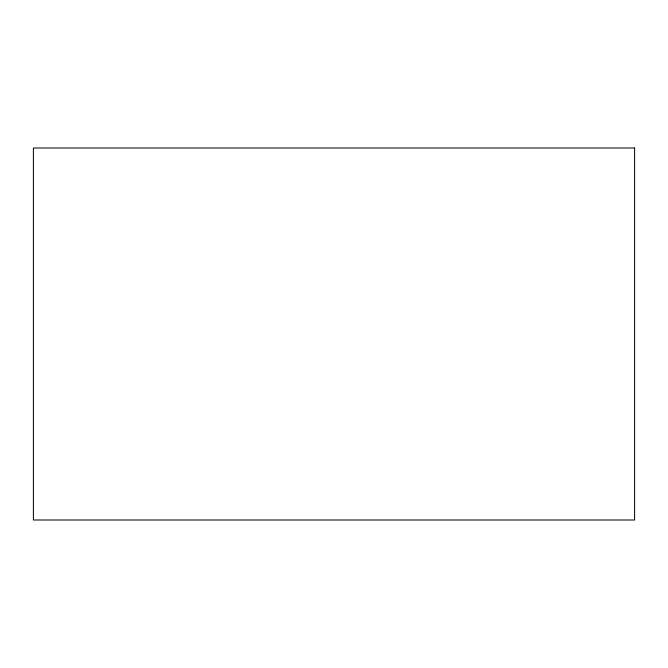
<?xml version="1.0" encoding="UTF-8"?>
<svg xmlns="http://www.w3.org/2000/svg" width="668" height="668" viewBox="0 0 668 668"><rect width="100%" height="100%" fill="white"/><g stroke="black" fill="none" stroke-linecap="round" stroke-linejoin="round"><path stroke-width="1" d="M634.6 148.004L33.4 148.004L33.4 519.996L634.6 519.996L634.6 148.004"/></g></svg>
